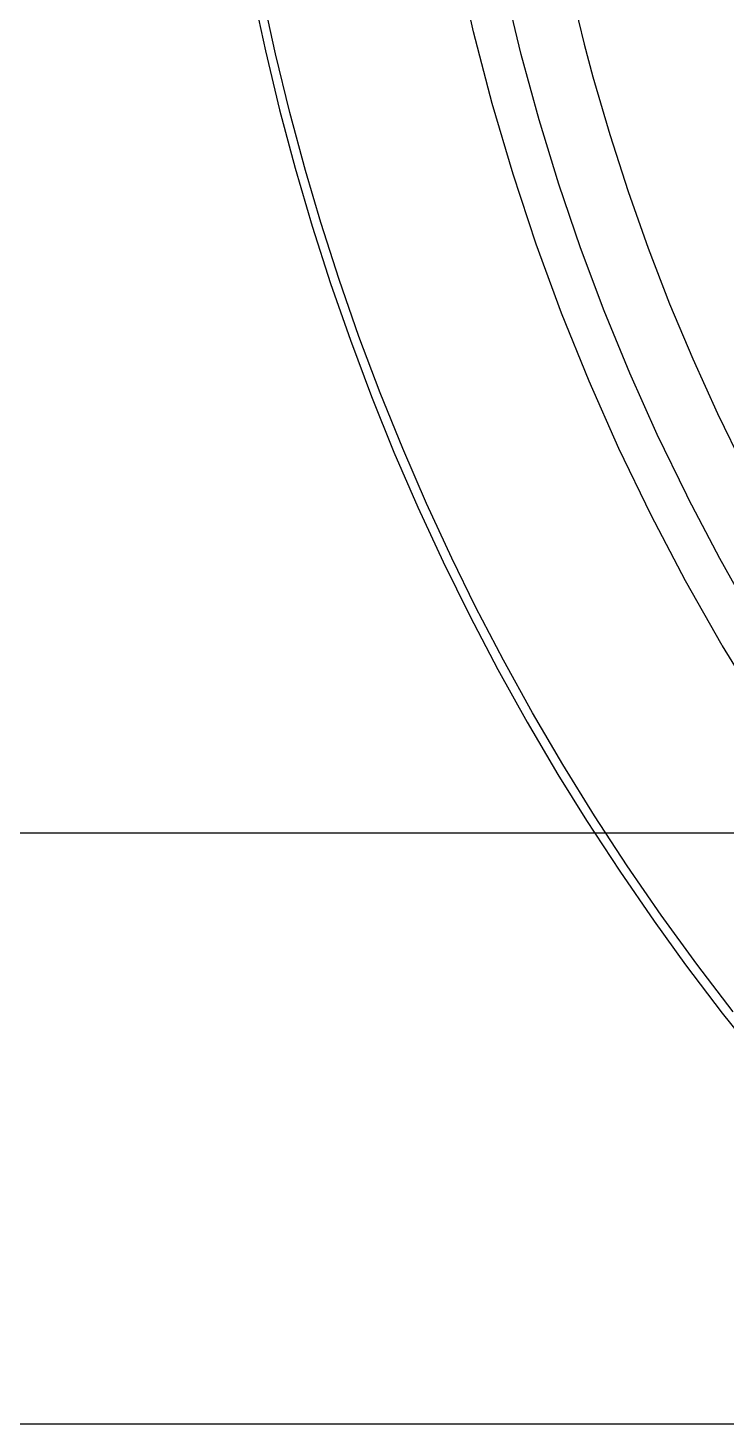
# Model space of a CAD drawing. Header units: millimetres. Extents: x -495897 to 1376592, y -28539 to 470976.
# Drawn here: x 179784 to 180675, y 208058 to 209841 of the extents above; entities that cross this region are included whole.
import ezdxf

# ---------------------------------------------------------------- set-up
doc = ezdxf.new("R2010")
doc.units = ezdxf.units.MM

msp = doc.modelspace()

# ---------------------------------------------------------------- linework, layer by layer
at = {"color": 0}
for p, q in [((180352.905, 209835.603), (180332.313, 209927.877)), ((180070.779, 209886.875), (180086.873, 209811.254)), ((180099.99, 209807.302), (180083.662, 209882.195)), ((180413.81, 209806.431), (180393.595, 209890.268)), ((180475.82, 209894.389), (180494.072, 209819.691)), ((180376.76, 209744.239), (180352.905, 209835.603)), ((180086.873, 209811.254), (180104.982, 209736.179)), ((180494.072, 209819.691), (180505.174, 209778.273)), ((180118.06, 209732.591), (180099.99, 209807.302)), ((180436.56, 209723.283), (180413.81, 209806.431)), ((180505.174, 209778.273), (180526.676, 209704.667)), ((180403.267, 209653.941), (180376.76, 209744.239)), ((180104.982, 209736.179), (180124.846, 209661.65)), ((180138.145, 209658.439), (180118.06, 209732.591)), ((180461.832, 209641.24), (180436.56, 209723.283)), ((180526.676, 209704.667), (180550.154, 209631.75)), ((180124.846, 209661.65), (180146.53, 209587.68)), ((180157.632, 209592.347), (180138.145, 209658.439)), ((180432.621, 209564.566), (180403.267, 209653.941)), ((180489.444, 209559.925), (180461.832, 209641.24)), ((180550.154, 209631.75), (180575.79, 209559.561)), ((180146.53, 209587.68), (180170.203, 209514.386)), ((180181.11, 209519.248), (180157.632, 209592.347)), ((180465.043, 209476.595), (180432.621, 209564.566)), ((180519.708, 209479.494), (180489.444, 209559.925)), ((180575.79, 209559.561), (180603.181, 209488.438)), ((180170.203, 209514.386), (180195.475, 209441.833)), ((180206.382, 209446.695), (180181.11, 209519.248)), ((180603.181, 209488.438), (180632.756, 209418.03)), ((180500.351, 209389.56), (180465.043, 209476.595)), ((180552.312, 209399.921), (180519.708, 209479.494)), ((180195.475, 209441.833), (180222.294, 209370.203)), ((180233.448, 209374.883), (180206.382, 209446.695)), ((180632.756, 209418.03), (180664.45, 209348.142)), ((180587.399, 209321.453), (180552.312, 209399.921)), ((180538.506, 209303.565), (180500.351, 209389.56)), ((180222.294, 209370.203), (180250.959, 209299.067)), ((180262.295, 209303.747), (180233.448, 209374.883)), ((180664.45, 209348.142), (180697.964, 209279.216)), ((180625.047, 209243.895), (180587.399, 209321.453)), ((180250.959, 209299.067), (180281.6, 209228.672)), ((180292.741, 209233.352), (180262.295, 209303.747)), ((180579.56, 209218.441), (180538.506, 209303.565)), ((180627.205, 209239.41), (180625.047, 209243.895)), ((180667.336, 209163.1), (180627.205, 209239.41)), ((180281.6, 209228.672), (180313.879, 209158.966)), ((180324.981, 209163.464), (180292.741, 209233.352)), ((180623.578, 209134.799), (180579.56, 209218.441)), ((180313.879, 209158.966), (180348.095, 209089.858)), ((180355.44, 209101.506), (180324.981, 209163.464)), ((180709.573, 209088.064), (180667.336, 209163.1)), ((180670.365, 209052.379), (180623.578, 209134.799)), ((180390.878, 209033.399), (180355.44, 209101.506)), ((180348.095, 209089.858), (180383.91, 209021.569)), ((180670.911, 209051.703), (180670.365, 209052.379)), ((180720.168, 208971.077), (180670.911, 209051.703)), ((180428.175, 208966.215), (180390.878, 209033.399)), ((180383.91, 209021.569), (180421.337, 208954.242)), ((180421.337, 208954.242), (180460.597, 208887.604)), ((180466.876, 208900.123), (180428.175, 208966.215)), ((180507.137, 208834.915), (180466.876, 208900.123)), ((180460.597, 208887.604), (180497.14, 208828.623)), ((180497.14, 208828.623), (180539.429, 208763.961)), ((180549.062, 208770.799), (180507.137, 208834.915)), ((181242.014, 208812.711), (178208.373, 208812.711)), ((180539.429, 208763.961), (180583.317, 208700.352)), ((180592.625, 208707.736), (180549.062, 208770.799)), ((180637.761, 208645.557), (180592.625, 208707.736)), ((180583.317, 208700.352), (180623.578, 208644.673)), ((180623.578, 208644.673), (180670.365, 208583.04)), ((180684.535, 208584.47), (180637.761, 208645.557)), ((180670.365, 208583.04), (180718.556, 208522.824)), ((182636.472, 208058.295), (176187.439, 208058.295))]:
    msp.add_line(p, q, dxfattribs=at)

doc.saveas('drawing.dxf')
